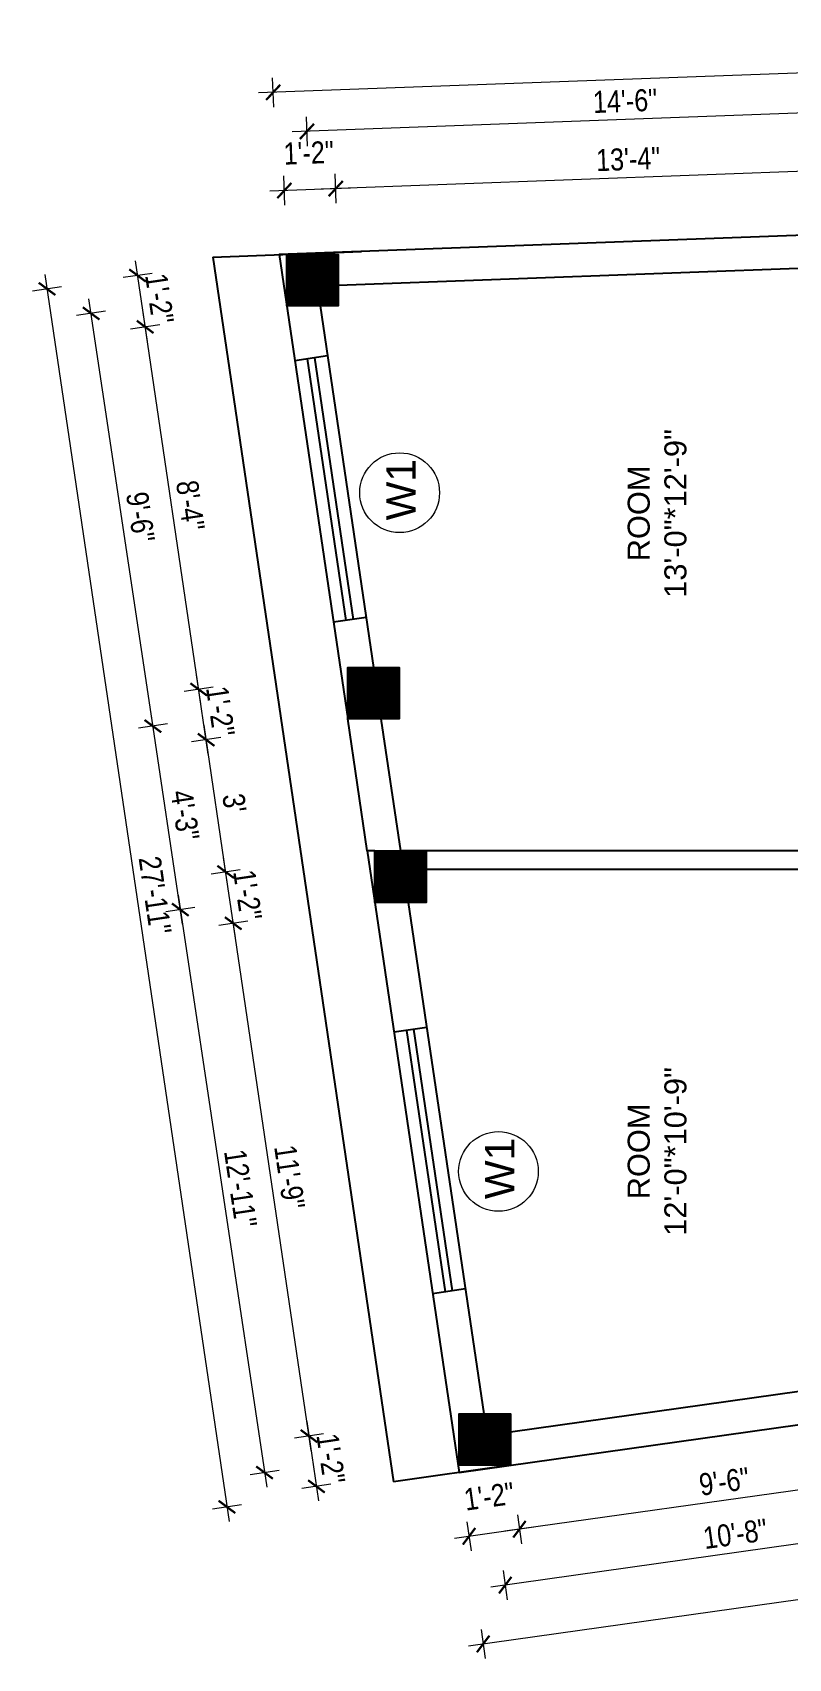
# Model space of a CAD drawing. Header units: inches. Extents: x -5142662 to -4941318, y -3361958 to -3160563.
# Drawn here: x -5004679.7 to -5004473.7, y -3262086.5 to -3261643.7 of the extents above; entities that cross this region are included whole.
import ezdxf

# ---------------------------------------------------------------- set-up
doc = ezdxf.new("R2010")
doc.units = ezdxf.units.IN
doc.header["$LTSCALE"] = 2
doc.header["$MEASUREMENT"] = 0
doc.header["$PDMODE"] = 34
doc.layers.get('0').update_dxf_attribs({"linetype": 'CONTINUOUS'})
doc.layers.get('DEFPOINTS').update_dxf_attribs({"color": 141, "linetype": 'CONTINUOUS'})
doc.layers.add('A-Hatch', color=7, linetype='CONTINUOUS')
for name, color, linetype, lineweight in [('Annotate-Lite.w', 177, 'CONTINUOUS', 9), ('DIM 1-100', 4, 'CONTINUOUS', 13), ('TEXT', 181, 'CONTINUOUS', 25)]:
    doc.layers.add(name, color=color, linetype=linetype, lineweight=lineweight)
doc.styles.add('arial.', font='arial.ttf')
doc.styles.add('gaurav', font='arial.ttf')
doc.styles.get("Standard").update_dxf_attribs({"font": 'ARIALN.TTF'})
doc.dimstyles.new('1 by 96', dxfattribs={"dimtxt": 6, "dimasz": 4, "dimexe": 4, "dimexo": 4, "dimgap": 2, "dimtad": 1, "dimdec": 0, "dimzin": 0, "dimdsep": 46, "dimlunit": 4, "dimtxsty": 'Standard', "dimblk": 'ARCHTICK', "dimcen": 0, "dimdle": 4, "dimadec": 0, "dimazin": 0, "dimtfac": 1, "dimtdec": 0, "dimtix": 1, "dimtofl": 0, "dimtmove": 1, "dimatfit": 3, "dimldrblk": 'ARCHTICK', "dimfxl": 4, "dimfxlon": 1, "dimtolj": 1, "dimtzin": 0, "dimlwd": -1, "dimlwe": -1, "dimarcsym": 0})

# ---------------------------------------------------------------- blocks, each defined once
blk = doc.blocks.new('_ArchTick')
at = {"color": 0, "linetype": 'ByBlock', "const_width": 0.15}
blk.add_lwpolyline([(-0.5, -0.5), (0.5, 0.5)], dxfattribs=at)
blk = doc.blocks.new('*D1374')
at = {"layer": 'DEFPOINTS', "color": 0, "ltscale": 0.5, "transparency": 16777216}
for p in [(-5004436.73, -3262016.08), (-5004549.47, -3262033.93), (-5004547.02, -3262051.33)]:
    blk.add_point(p, dxfattribs=at)
at = {"layer": 'DIM 1-100', "color": 0, "ltscale": 0.5, "transparency": 16777216}
for p, q in [((-5004430.05, -3262034.85), (-5004550.98, -3262051.89)), ((-5004434.56, -3262031.45), (-5004433.45, -3262039.37)), ((-5004547.58, -3262047.37), (-5004546.46, -3262055.29))]:
    blk.add_line(p, q, dxfattribs=at)
at = {"layer": 'DIM 1-100', "color": 0, "ltscale": 0.5, "transparency": 16777216, "xscale": 4, "yscale": 4, "zscale": 4}
for p, rotation in [((-5004434.01, -3262035.41), 8.018945568127648), ((-5004547.02, -3262051.33), 188.0189455681276)]:
    blk.add_blockref('_ArchTick', p, dxfattribs=dict(at, rotation=rotation))
at = {"layer": 'DIM 1-100', "color": 0, "ltscale": 0.5, "transparency": 16777216, "insert": (-5004491.22, -3262038.36), "char_height": 6, "attachment_point": 5, "rotation": 8.0189}
blk.add_mtext('\\A1;9\'-6"', dxfattribs=at)
blk = doc.blocks.new('*D1375')
at = {"layer": 'DEFPOINTS', "color": 0, "ltscale": 0.5, "transparency": 16777216}
for p in [(-5004563.47, -3262033.93), (-5004549.47, -3262033.93), (-5004560.75, -3262053.26)]:
    blk.add_point(p, dxfattribs=at)
at = {"layer": 'DIM 1-100', "color": 0, "ltscale": 0.5, "transparency": 16777216}
for p, q in [((-5004547.58, -3262047.37), (-5004546.46, -3262055.29)), ((-5004543.06, -3262050.77), (-5004564.71, -3262053.82)), ((-5004561.31, -3262049.3), (-5004560.19, -3262057.22))]:
    blk.add_line(p, q, dxfattribs=at)
at = {"layer": 'DIM 1-100', "color": 0, "ltscale": 0.5, "transparency": 16777216, "xscale": 4, "yscale": 4, "zscale": 4}
for p, rotation in [((-5004547.02, -3262051.33), 8.018945568127648), ((-5004560.75, -3262053.26), 188.0189455681276)]:
    blk.add_blockref('_ArchTick', p, dxfattribs=dict(at, rotation=rotation))
at = {"layer": 'DIM 1-100', "color": 0, "ltscale": 0.5, "transparency": 16777216, "insert": (-5004555.28, -3262042.37), "char_height": 6, "attachment_point": 5, "rotation": 8.0189}
blk.add_mtext('\\A1;1\'-2"', dxfattribs=at)
blk = doc.blocks.new('*D1380')
at = {"layer": 'DEFPOINTS', "color": 0, "ltscale": 0.5, "transparency": 16777216}
for p in [(-5004429.73, -3262009.08), (-5004556.47, -3262026.93), (-5004550.89, -3262066.56)]:
    blk.add_point(p, dxfattribs=at)
at = {"layer": 'DIM 1-100', "color": 0, "ltscale": 0.5, "transparency": 16777216}
for p, q in [((-5004420.19, -3262048.15), (-5004554.85, -3262067.12)), ((-5004424.71, -3262044.74), (-5004423.59, -3262052.67)), ((-5004551.45, -3262062.6), (-5004550.33, -3262070.52))]:
    blk.add_line(p, q, dxfattribs=at)
at = {"layer": 'DIM 1-100', "color": 0, "ltscale": 0.5, "transparency": 16777216, "xscale": 4, "yscale": 4, "zscale": 4}
for p, rotation in [((-5004424.15, -3262048.7), 8.018945568127648), ((-5004550.89, -3262066.56), 188.0189455681276)]:
    blk.add_blockref('_ArchTick', p, dxfattribs=dict(at, rotation=rotation))
at = {"layer": 'DIM 1-100', "color": 0, "ltscale": 0.5, "transparency": 16777216, "insert": (-5004488.23, -3262052.62), "char_height": 6, "attachment_point": 5, "rotation": 8.0189}
blk.add_mtext('\\A1;10\'-8"', dxfattribs=at)
blk = doc.blocks.new('*D1381')
at = {"layer": 'DEFPOINTS', "color": 0, "ltscale": 0.5, "transparency": 16777216}
for p in [(-5004279.23, -3261995.86), (-5004563.47, -3262035.9), (-5004272.65, -3262042.53)]:
    blk.add_point(p, dxfattribs=at)
at = {"layer": 'DIM 1-100', "color": 0, "ltscale": 0.5, "transparency": 16777216}
for p, q in [((-5004273.21, -3262038.57), (-5004272.1, -3262046.49)), ((-5004560.86, -3262083.13), (-5004268.69, -3262041.97)), ((-5004557.46, -3262078.62), (-5004556.34, -3262086.54))]:
    blk.add_line(p, q, dxfattribs=at)
at = {"layer": 'DIM 1-100', "color": 0, "ltscale": 0.5, "transparency": 16777216, "xscale": 4, "yscale": 4, "zscale": 4}
for p, rotation in [((-5004272.65, -3262042.53), 8.018945518877228), ((-5004556.9, -3262082.58), 188.0189455188773)]:
    blk.add_blockref('_ArchTick', p, dxfattribs=dict(at, rotation=rotation))
at = {"layer": 'DIM 1-100', "color": 0, "ltscale": 0.5, "transparency": 16777216, "insert": (-5004415.48, -3262057.54), "char_height": 6, "attachment_point": 5, "rotation": 8.0189}
blk.add_mtext('\\A1;23\'-11"', dxfattribs=at)
blk = doc.blocks.new('*D1388')
at = {"layer": 'DEFPOINTS', "color": 0, "ltscale": 0.5, "transparency": 16777216}
for p in [(-5004597.07, -3261686.22), (-5004436.73, -3261697.7), (-5004596.41, -3261704.18)]:
    blk.add_point(p, dxfattribs=at)
at = {"layer": 'DIM 1-100', "color": 0, "ltscale": 0.5, "transparency": 16777216}
for p, q in [((-5004437.22, -3261684.32), (-5004437.52, -3261676.33)), ((-5004433.37, -3261680.18), (-5004601.07, -3261686.37)), ((-5004596.93, -3261690.22), (-5004597.22, -3261682.23))]:
    blk.add_line(p, q, dxfattribs=at)
at = {"layer": 'DIM 1-100', "color": 0, "ltscale": 0.5, "transparency": 16777216, "xscale": 4, "yscale": 4, "zscale": 4}
for p, rotation in [((-5004437.37, -3261680.33), 2.114353603636792), ((-5004597.07, -3261686.22), 182.1143536036369)]:
    blk.add_blockref('_ArchTick', p, dxfattribs=dict(at, rotation=rotation))
at = {"layer": 'DIM 1-100', "color": 0, "ltscale": 0.5, "transparency": 16777216, "insert": (-5004517.41, -3261678.21), "char_height": 6, "attachment_point": 5, "rotation": 2.1144}
blk.add_mtext('\\A1;13\'-4"', dxfattribs=at)
blk = doc.blocks.new('*D1389')
at = {"layer": 'DEFPOINTS', "color": 0, "ltscale": 0.5, "transparency": 16777216}
for p in [(-5004611.06, -3261686.74), (-5004610.41, -3261704.18), (-5004596.41, -3261704.18)]:
    blk.add_point(p, dxfattribs=at)
at = {"layer": 'DIM 1-100', "color": 0, "ltscale": 0.5, "transparency": 16777216}
for p, q in [((-5004610.91, -3261690.74), (-5004611.2, -3261682.74)), ((-5004596.93, -3261690.22), (-5004597.22, -3261682.23)), ((-5004593.08, -3261686.07), (-5004615.05, -3261686.89))]:
    blk.add_line(p, q, dxfattribs=at)
at = {"layer": 'DIM 1-100', "color": 0, "ltscale": 0.5, "transparency": 16777216, "xscale": 4, "yscale": 4, "zscale": 4}
for p, rotation in [((-5004611.06, -3261686.74), 182.1143536036369), ((-5004597.07, -3261686.22), 2.114353603636792)]:
    blk.add_blockref('_ArchTick', p, dxfattribs=dict(at, rotation=rotation))
at = {"layer": 'DIM 1-100', "color": 0, "ltscale": 0.5, "transparency": 16777216, "insert": (-5004604.44, -3261676.46), "char_height": 6, "attachment_point": 5, "rotation": 2.1144}
blk.add_mtext('\\A1;1\'-2"', dxfattribs=at)
blk = doc.blocks.new('*D1391')
at = {"layer": 'DEFPOINTS', "color": 0, "ltscale": 0.5, "transparency": 16777216}
for p in [(-5004604.91, -3261670.64), (-5004429.73, -3261704.7), (-5004603.41, -3261711.18)]:
    blk.add_point(p, dxfattribs=at)
at = {"layer": 'DIM 1-100', "color": 0, "ltscale": 0.5, "transparency": 16777216}
for p, q in [((-5004431.08, -3261668.22), (-5004431.37, -3261660.23)), ((-5004427.23, -3261664.08), (-5004608.91, -3261670.79)), ((-5004604.76, -3261674.64), (-5004605.06, -3261666.64))]:
    blk.add_line(p, q, dxfattribs=at)
at = {"layer": 'DIM 1-100', "color": 0, "ltscale": 0.5, "transparency": 16777216, "xscale": 4, "yscale": 4, "zscale": 4}
for p, rotation in [((-5004431.22, -3261664.23), 2.114353603636792), ((-5004604.91, -3261670.64), 182.1143536036369)]:
    blk.add_blockref('_ArchTick', p, dxfattribs=dict(at, rotation=rotation))
at = {"layer": 'DIM 1-100', "color": 0, "ltscale": 0.5, "transparency": 16777216, "insert": (-5004518.25, -3261662.37), "char_height": 6, "attachment_point": 5, "rotation": 2.1144}
blk.add_mtext('\\A1;14\'-6"', dxfattribs=at)
blk = doc.blocks.new('*D1392')
at = {"layer": 'DEFPOINTS', "color": 0, "ltscale": 0.5, "transparency": 16777216}
for p in [(-5004614.11, -3261660.01), (-5004279.23, -3261691.88), (-5004612.48, -3261704.18)]:
    blk.add_point(p, dxfattribs=at)
at = {"layer": 'DIM 1-100', "color": 0, "ltscale": 0.5, "transparency": 16777216}
for p, q in [((-5004280.71, -3261651.7), (-5004281.01, -3261643.71)), ((-5004276.86, -3261647.56), (-5004618.11, -3261660.16)), ((-5004613.96, -3261664.01), (-5004614.26, -3261656.01))]:
    blk.add_line(p, q, dxfattribs=at)
at = {"layer": 'DIM 1-100', "color": 0, "ltscale": 0.5, "transparency": 16777216, "xscale": 4, "yscale": 4, "zscale": 4}
for p, rotation in [((-5004280.86, -3261647.71), 2.114353619881717), ((-5004614.11, -3261660.01), 182.1143536198817)]:
    blk.add_blockref('_ArchTick', p, dxfattribs=dict(at, rotation=rotation))
at = {"layer": 'DIM 1-100', "color": 0, "ltscale": 0.5, "transparency": 16777216, "insert": (-5004447.67, -3261648.8), "char_height": 6, "attachment_point": 5, "rotation": 2.1144}
blk.add_mtext('\\A1;27\'-9"', dxfattribs=at)
blk = doc.blocks.new('*D1393')
at = {"layer": 'DEFPOINTS', "color": 0, "ltscale": 0.5, "transparency": 16777216}
for p in [(-5004586.41, -3261880.62), (-5004624.99, -3261886.32), (-5004563.47, -3262019.93)]:
    blk.add_point(p, dxfattribs=at)
at = {"layer": 'DIM 1-100', "color": 0, "ltscale": 0.5, "transparency": 16777216}
for p, q in [((-5004603.77, -3262029.93), (-5004625.57, -3261882.37)), ((-5004621.03, -3261885.74), (-5004628.95, -3261886.91)), ((-5004600.4, -3262025.39), (-5004608.32, -3262026.56))]:
    blk.add_line(p, q, dxfattribs=at)
at = {"layer": 'DIM 1-100', "color": 0, "ltscale": 0.5, "transparency": 16777216, "xscale": 4, "yscale": 4, "zscale": 4}
for p, rotation in [((-5004624.99, -3261886.32), 98.40388067969525), ((-5004604.36, -3262025.97), 278.4038806796952)]:
    blk.add_blockref('_ArchTick', p, dxfattribs=dict(at, rotation=rotation))
at = {"layer": 'DIM 1-100', "color": 0, "ltscale": 0.5, "transparency": 16777216, "insert": (-5004609.67, -3261955.41), "char_height": 6, "attachment_point": 5, "rotation": 278.4039}
blk.add_mtext('\\A1;11\'-9"', dxfattribs=at)
blk = doc.blocks.new('*D1394')
at = {"layer": 'DEFPOINTS', "color": 0, "ltscale": 0.5, "transparency": 16777216}
for p in [(-5004588.48, -3261866.62), (-5004627.06, -3261872.32), (-5004586.41, -3261880.62)]:
    blk.add_point(p, dxfattribs=at)
at = {"layer": 'DIM 1-100', "color": 0, "ltscale": 0.5, "transparency": 16777216}
for p, q in [((-5004624.41, -3261890.28), (-5004627.64, -3261868.37)), ((-5004623.1, -3261871.74), (-5004631.02, -3261872.91)), ((-5004621.03, -3261885.74), (-5004628.95, -3261886.91))]:
    blk.add_line(p, q, dxfattribs=at)
at = {"layer": 'DIM 1-100', "color": 0, "ltscale": 0.5, "transparency": 16777216, "xscale": 4, "yscale": 4, "zscale": 4}
for p, rotation in [((-5004627.06, -3261872.32), 98.40388067969525), ((-5004624.99, -3261886.32), 278.4038806796952)]:
    blk.add_blockref('_ArchTick', p, dxfattribs=dict(at, rotation=rotation))
at = {"layer": 'DIM 1-100', "color": 0, "ltscale": 0.5, "transparency": 16777216, "insert": (-5004621.07, -3261878.59), "char_height": 6, "attachment_point": 5, "rotation": 278.4039}
blk.add_mtext('\\A1;1\'-2"', dxfattribs=at)
blk = doc.blocks.new('*D1395')
at = {"layer": 'DEFPOINTS', "color": 0, "ltscale": 0.5, "transparency": 16777216}
for p in [(-5004593.8, -3261830.62), (-5004632.38, -3261836.32), (-5004588.48, -3261866.62)]:
    blk.add_point(p, dxfattribs=at)
at = {"layer": 'DIM 1-100', "color": 0, "ltscale": 0.5, "transparency": 16777216}
for p, q in [((-5004628.42, -3261835.74), (-5004636.33, -3261836.91)), ((-5004626.47, -3261876.28), (-5004632.96, -3261832.37)), ((-5004623.1, -3261871.74), (-5004631.02, -3261872.91))]:
    blk.add_line(p, q, dxfattribs=at)
at = {"layer": 'DIM 1-100', "color": 0, "ltscale": 0.5, "transparency": 16777216, "xscale": 4, "yscale": 4, "zscale": 4}
for p, rotation in [((-5004632.38, -3261836.32), 98.40388067969525), ((-5004627.06, -3261872.32), 278.4038806796952)]:
    blk.add_blockref('_ArchTick', p, dxfattribs=dict(at, rotation=rotation))
at = {"layer": 'DIM 1-100', "color": 0, "ltscale": 0.5, "transparency": 16777216, "insert": (-5004624.71, -3261853.58), "char_height": 6, "attachment_point": 5, "rotation": 278.4039}
blk.add_mtext("\\A1;3'", dxfattribs=at)
blk = doc.blocks.new('*D1396')
at = {"layer": 'DEFPOINTS', "color": 0, "ltscale": 0.5, "transparency": 16777216}
for p in [(-5004593.8, -3261816.62), (-5004634.4, -3261822.62), (-5004593.8, -3261830.62)]:
    blk.add_point(p, dxfattribs=at)
at = {"layer": 'DIM 1-100', "color": 0, "ltscale": 0.5, "transparency": 16777216}
for p, q in [((-5004630.44, -3261822.04), (-5004638.36, -3261823.21)), ((-5004631.79, -3261840.28), (-5004634.99, -3261818.67)), ((-5004628.42, -3261835.74), (-5004636.33, -3261836.91))]:
    blk.add_line(p, q, dxfattribs=at)
at = {"layer": 'DIM 1-100', "color": 0, "ltscale": 0.5, "transparency": 16777216, "xscale": 4, "yscale": 4, "zscale": 4}
for p, rotation in [((-5004634.4, -3261822.62), 98.40388067969525), ((-5004632.38, -3261836.32), 278.4038806796952)]:
    blk.add_blockref('_ArchTick', p, dxfattribs=dict(at, rotation=rotation))
at = {"layer": 'DIM 1-100', "color": 0, "ltscale": 0.5, "transparency": 16777216, "insert": (-5004628.46, -3261828.56), "char_height": 6, "attachment_point": 5, "rotation": 278.4039}
blk.add_mtext('\\A1;1\'-2"', dxfattribs=at)
blk = doc.blocks.new('*D1397')
at = {"layer": 'DEFPOINTS', "color": 0, "ltscale": 0.5, "transparency": 16777216}
for p in [(-5004610.41, -3261718.18), (-5004648.99, -3261723.88), (-5004593.8, -3261816.62)]:
    blk.add_point(p, dxfattribs=at)
at = {"layer": 'DIM 1-100', "color": 0, "ltscale": 0.5, "transparency": 16777216}
for p, q in [((-5004633.82, -3261826.58), (-5004649.57, -3261719.93)), ((-5004645.03, -3261723.3), (-5004652.95, -3261724.47)), ((-5004630.44, -3261822.04), (-5004638.36, -3261823.21))]:
    blk.add_line(p, q, dxfattribs=at)
at = {"layer": 'DIM 1-100', "color": 0, "ltscale": 0.5, "transparency": 16777216, "xscale": 4, "yscale": 4, "zscale": 4}
for p, rotation in [((-5004648.99, -3261723.88), 98.40388067969525), ((-5004634.4, -3261822.62), 278.4038806796952)]:
    blk.add_blockref('_ArchTick', p, dxfattribs=dict(at, rotation=rotation))
at = {"layer": 'DIM 1-100', "color": 0, "ltscale": 0.5, "transparency": 16777216, "insert": (-5004636.69, -3261772.51), "char_height": 6, "attachment_point": 5, "rotation": 278.4039}
blk.add_mtext('\\A1;8\'-4"', dxfattribs=at)
blk = doc.blocks.new('*D1398')
at = {"layer": 'DEFPOINTS', "color": 0, "ltscale": 0.5, "transparency": 16777216}
for p in [(-5004612.48, -3261704.18), (-5004651.06, -3261709.88), (-5004610.41, -3261718.18)]:
    blk.add_point(p, dxfattribs=at)
at = {"layer": 'DIM 1-100', "color": 0, "ltscale": 0.5, "transparency": 16777216}
for p, q in [((-5004648.4, -3261727.84), (-5004651.64, -3261705.93)), ((-5004647.1, -3261709.3), (-5004655.01, -3261710.47)), ((-5004645.03, -3261723.3), (-5004652.95, -3261724.47))]:
    blk.add_line(p, q, dxfattribs=at)
at = {"layer": 'DIM 1-100', "color": 0, "ltscale": 0.5, "transparency": 16777216, "xscale": 4, "yscale": 4, "zscale": 4}
for p, rotation in [((-5004651.06, -3261709.88), 98.40388067969525), ((-5004648.99, -3261723.88), 278.4038806796952)]:
    blk.add_blockref('_ArchTick', p, dxfattribs=dict(at, rotation=rotation))
at = {"layer": 'DIM 1-100', "color": 0, "ltscale": 0.5, "transparency": 16777216, "insert": (-5004645.06, -3261716.15), "char_height": 6, "attachment_point": 5, "rotation": 278.4039}
blk.add_mtext('\\A1;1\'-2"', dxfattribs=at)
blk = doc.blocks.new('*D1399')
at = {"layer": 'DEFPOINTS', "color": 0, "ltscale": 0.5, "transparency": 16777216}
for p in [(-5004563.47, -3262019.93), (-5004563.47, -3262033.93), (-5004602.33, -3262039.67)]:
    blk.add_point(p, dxfattribs=at)
at = {"layer": 'DIM 1-100', "color": 0, "ltscale": 0.5, "transparency": 16777216}
for p, q in [((-5004604.94, -3262022.02), (-5004601.75, -3262043.63)), ((-5004600.4, -3262025.39), (-5004608.32, -3262026.56)), ((-5004598.38, -3262039.09), (-5004606.29, -3262040.26))]:
    blk.add_line(p, q, dxfattribs=at)
at = {"layer": 'DIM 1-100', "color": 0, "ltscale": 0.5, "transparency": 16777216, "xscale": 4, "yscale": 4, "zscale": 4}
for p, rotation in [((-5004604.36, -3262025.97), 98.40388067969525), ((-5004602.33, -3262039.67), 278.4038806796952)]:
    blk.add_blockref('_ArchTick', p, dxfattribs=dict(at, rotation=rotation))
at = {"layer": 'DIM 1-100', "color": 0, "ltscale": 0.5, "transparency": 16777216, "insert": (-5004598.39, -3262032.09), "char_height": 6, "attachment_point": 5, "rotation": 278.4039}
blk.add_mtext('\\A1;1\'-2"', dxfattribs=at)
blk = doc.blocks.new('*D1400')
at = {"layer": 'DEFPOINTS', "color": 0, "ltscale": 0.5, "transparency": 16777216}
for p in [(-5004579.41, -3261873.62), (-5004556.47, -3262026.93), (-5004616.47, -3262035.91)]:
    blk.add_point(p, dxfattribs=at)
at = {"layer": 'DIM 1-100', "color": 0, "ltscale": 0.5, "transparency": 16777216}
for p, q in [((-5004640.01, -3261878.65), (-5004615.88, -3262039.87)), ((-5004635.46, -3261882.01), (-5004643.37, -3261883.2)), ((-5004612.52, -3262035.32), (-5004620.43, -3262036.5))]:
    blk.add_line(p, q, dxfattribs=at)
at = {"layer": 'DIM 1-100', "color": 0, "ltscale": 0.5, "transparency": 16777216, "xscale": 4, "yscale": 4, "zscale": 4}
for p, rotation in [((-5004639.41, -3261882.6), 98.51042308616208), ((-5004616.47, -3262035.91), 278.5104230861621)]:
    blk.add_blockref('_ArchTick', p, dxfattribs=dict(at, rotation=rotation))
at = {"layer": 'DIM 1-100', "color": 0, "ltscale": 0.5, "transparency": 16777216, "insert": (-5004622.99, -3261958.51), "char_height": 6, "attachment_point": 5, "rotation": 278.5104}
blk.add_mtext('\\A1;12\'-11"', dxfattribs=at)
blk = doc.blocks.new('*D1401')
at = {"layer": 'DEFPOINTS', "color": 0, "ltscale": 0.5, "transparency": 16777216}
for p in [(-5004586.8, -3261823.62), (-5004646.89, -3261832.62), (-5004579.41, -3261873.62)]:
    blk.add_point(p, dxfattribs=at)
at = {"layer": 'DIM 1-100', "color": 0, "ltscale": 0.5, "transparency": 16777216}
for p, q in [((-5004638.82, -3261886.56), (-5004647.49, -3261828.66)), ((-5004642.94, -3261832.03), (-5004650.85, -3261833.21)), ((-5004635.46, -3261882.01), (-5004643.37, -3261883.2))]:
    blk.add_line(p, q, dxfattribs=at)
at = {"layer": 'DIM 1-100', "color": 0, "ltscale": 0.5, "transparency": 16777216, "xscale": 4, "yscale": 4, "zscale": 4}
for p, rotation in [((-5004646.89, -3261832.62), 98.51042310384872), ((-5004639.41, -3261882.6), 278.5104231038487)]:
    blk.add_blockref('_ArchTick', p, dxfattribs=dict(at, rotation=rotation))
at = {"layer": 'DIM 1-100', "color": 0, "ltscale": 0.5, "transparency": 16777216, "insert": (-5004638.15, -3261856.86), "char_height": 6, "attachment_point": 5, "rotation": 278.5104}
blk.add_mtext('\\A1;4\'-3"', dxfattribs=at)
blk = doc.blocks.new('*D1402')
at = {"layer": 'DEFPOINTS', "color": 0, "ltscale": 0.5, "transparency": 16777216}
for p in [(-5004603.41, -3261711.18), (-5004663.71, -3261720.21), (-5004586.8, -3261823.62)]:
    blk.add_point(p, dxfattribs=at)
at = {"layer": 'DIM 1-100', "color": 0, "ltscale": 0.5, "transparency": 16777216}
for p, q in [((-5004646.3, -3261836.57), (-5004664.31, -3261716.25)), ((-5004659.76, -3261719.62), (-5004667.67, -3261720.8)), ((-5004642.94, -3261832.03), (-5004650.85, -3261833.21))]:
    blk.add_line(p, q, dxfattribs=at)
at = {"layer": 'DIM 1-100', "color": 0, "ltscale": 0.5, "transparency": 16777216, "xscale": 4, "yscale": 4, "zscale": 4}
for p, rotation in [((-5004663.71, -3261720.21), 98.51042310384872), ((-5004646.89, -3261832.62), 278.5104231038487)]:
    blk.add_blockref('_ArchTick', p, dxfattribs=dict(at, rotation=rotation))
at = {"layer": 'DIM 1-100', "color": 0, "ltscale": 0.5, "transparency": 16777216, "insert": (-5004650.3, -3261775.66), "char_height": 6, "attachment_point": 5, "rotation": 278.5104}
blk.add_mtext('\\A1;9\'-6"', dxfattribs=at)
blk = doc.blocks.new('*D1403')
at = {"layer": 'DEFPOINTS', "color": 0, "ltscale": 0.5, "transparency": 16777216}
for p in [(-5004612.48, -3261704.18), (-5004563.47, -3262035.9), (-5004626.72, -3262045.25)]:
    blk.add_point(p, dxfattribs=at)
at = {"layer": 'DIM 1-100', "color": 0, "ltscale": 0.5, "transparency": 16777216}
for p, q in [((-5004676.31, -3261709.57), (-5004626.14, -3262049.21)), ((-5004671.77, -3261712.94), (-5004679.69, -3261714.11)), ((-5004622.76, -3262044.66), (-5004630.68, -3262045.83))]:
    blk.add_line(p, q, dxfattribs=at)
at = {"layer": 'DIM 1-100', "color": 0, "ltscale": 0.5, "transparency": 16777216, "xscale": 4, "yscale": 4, "zscale": 4}
for p, rotation in [((-5004675.73, -3261713.53), 98.40388065599801), ((-5004626.72, -3262045.25), 278.403880655998)]:
    blk.add_blockref('_ArchTick', p, dxfattribs=dict(at, rotation=rotation))
at = {"layer": 'DIM 1-100', "color": 0, "ltscale": 0.5, "transparency": 16777216, "insert": (-5004646.27, -3261878.66), "char_height": 6, "attachment_point": 5, "rotation": 278.4039}
blk.add_mtext('\\A1;27\'-11"', dxfattribs=at)

msp = doc.modelspace()

# ---------------------------------------------------------------- hatches: boundary and pattern name
at = {"layer": 'A-Hatch', "ltscale": 0.5}
h = msp.add_hatch(dxfattribs=at)
h.set_pattern_fill('ANSI31', color=256, angle=90)
h.set_pattern_definition([(135, (-8263015.88244, 1829714.52942), (-0.0883883476483, -0.0883883476483), [])])
h.paths.add_polyline_path([(-5004610.41, -3261704.18), (-5004610.41, -3261718.18), (-5004596.41, -3261718.18), (-5004596.41, -3261704.18)])
h = msp.add_hatch(dxfattribs=at)
h.set_pattern_fill('ANSI31', color=256, angle=90)
h.set_pattern_definition([(135, (-8262999.27081, 1829602.08839), (-0.0883883476483, -0.0883883476483), [])])
h.paths.add_polyline_path([(-5004593.8, -3261816.62), (-5004593.8, -3261830.62), (-5004579.8, -3261830.62), (-5004579.8, -3261816.62)])
h = msp.add_hatch(dxfattribs=at)
h.set_pattern_fill('ANSI31', color=256, angle=90)
h.set_pattern_definition([(135, (-8262991.88399, 1829552.08839), (-0.0883883476483, -0.0883883476483), [])])
h.paths.add_polyline_path([(-5004586.41, -3261866.62), (-5004586.41, -3261880.62), (-5004572.41, -3261880.62), (-5004572.41, -3261866.62)])
h = msp.add_hatch(dxfattribs=at)
h.set_pattern_fill('ANSI31', color=256, angle=90)
h.set_pattern_definition([(135, (-8262968.94359, 1829398.78139), (-0.0883883476483, -0.0883883476483), [])])
h.paths.add_polyline_path([(-5004563.47, -3262019.93), (-5004563.47, -3262033.93), (-5004549.47, -3262033.93), (-5004549.47, -3262019.93)])

# ---------------------------------------------------------------- linework, layer by layer
at = {"ltscale": 0.5}
for p, q in [((-5004630.58, -3261704.85), (-5004590.07, -3261703.36)), ((-5004630.58, -3261704.85), (-5004581.3, -3262038.42)), ((-5004436.73, -3261706.7), (-5004596.41, -3261712.6)), ((-5004601.31, -3261718.18), (-5004586.77, -3261816.62)), ((-5004599.3, -3261731.79), (-5004608.21, -3261733.11)), ((-5004594.22, -3261803.82), (-5004604.74, -3261732.59)), ((-5004592.24, -3261803.53), (-5004602.77, -3261732.3)), ((-5004588.78, -3261803.02), (-5004597.68, -3261804.33)), ((-5004588.48, -3261866.62), (-5004593.8, -3261830.62)), ((-5004579.38, -3261866.62), (-5004584.7, -3261830.62)), ((-5004586.41, -3261866.62), (-5004588.48, -3261866.62)), ((-5004432.23, -3261866.62), (-5004579.19, -3261866.62)), ((-5004436.73, -3261871.62), (-5004572.41, -3261871.62)), ((-5004577.32, -3261880.62), (-5004556.73, -3262019.93)), ((-5004572.29, -3261914.66), (-5004581.19, -3261915.98)), ((-5004567.2, -3261986.7), (-5004577.73, -3261915.47)), ((-5004565.23, -3261986.4), (-5004575.75, -3261915.18)), ((-5004561.76, -3261985.89), (-5004570.67, -3261987.21)), ((-5004549.47, -3262024.84), (-5004436.73, -3262008.96)), ((-5004549.47, -3262033.93), (-5004581.3, -3262038.42))]:
    msp.add_line(p, q, dxfattribs=at)
for points in [[(-5004279.23, -3261830.62), (-5004279.23, -3261691.88), (-5004612.48, -3261704.18), (-5004593.8, -3261830.62)], [(-5004588.48, -3261866.62), (-5004563.47, -3262035.9), (-5004279.23, -3261995.86), (-5004279.23, -3261981.86)]]:
    msp.add_lwpolyline(points, dxfattribs=at)
for points in [[(-5004610.41, -3261718.18), (-5004610.41, -3261704.18), (-5004596.41, -3261704.18), (-5004596.41, -3261718.18)], [(-5004593.8, -3261830.62), (-5004593.8, -3261816.62), (-5004579.8, -3261816.62), (-5004579.8, -3261830.62)], [(-5004586.41, -3261880.62), (-5004586.41, -3261866.62), (-5004572.41, -3261866.62), (-5004572.41, -3261880.62)], [(-5004563.47, -3262033.93), (-5004563.47, -3262019.93), (-5004549.47, -3262019.93), (-5004549.47, -3262033.93)]]:
    msp.add_lwpolyline(points, close=True, dxfattribs=at)
at = {"layer": 'Annotate-Lite.w', "ltscale": 0.005}
for centre in [(-5004579.66, -3261769.04), (-5004552.74, -3261953.89)]:
    msp.add_circle(centre, 10.86, dxfattribs=at)

# ---------------------------------------------------------------- texts
at = {"layer": 'Annotate-Lite.w', "ltscale": 0.005, "char_height": 8, "attachment_point": 1, "rotation": 90, "style": 'gaurav'}
for insert in [(-5004583.31, -3261776.58), (-5004556.39, -3261961.43)]:
    msp.add_mtext_dynamic_manual_height_columns('W1', width=8, gutter_width=100, heights=[0], dxfattribs=dict(at, insert=insert))
at = {"layer": 'TEXT', "lineweight": -2, "char_height": 6, "attachment_point": 5, "rotation": 90, "style": 'arial.'}
for s, insert in [('ROOM\\P13\'-0"*12\'-9"', (-5004509.49, -3261774.68)), ('ROOM\\P12\'-0"*10\'-9"', (-5004509.49, -3261948.44))]:
    msp.add_mtext_dynamic_manual_height_columns(s, width=45.7314, gutter_width=30, heights=[0], dxfattribs=dict(at, insert=insert))

# ---------------------------------------------------------------- dimensions: what is measured, and where the dimension line sits
at = {"layer": 'DIM 1-100', "ltscale": 0.5}
for p1, p2, distance, picture, middle in [((-5004279.23, -3261691.88), (-5004612.48, -3261704.18), -44.21, '*D1392', (-5004447.67, -3261648.8)), ((-5004612.48, -3261704.18), (-5004563.47, -3262035.9), -63.94, '*D1403', (-5004646.27, -3261878.66)), ((-5004579.41, -3261873.62), (-5004556.47, -3262026.93), -60.67, '*D1400', (-5004622.99, -3261958.51)), ((-5004563.47, -3262035.9), (-5004279.23, -3261995.86), -47.13, '*D1381', (-5004415.48, -3262057.54))]:
    dim = msp.add_aligned_dim(p1=p1, p2=p2, distance=distance, dimstyle='1 by 96', dxfattribs=at)
    dim.commit()
    dim.dimension.update_dxf_attribs({"geometry": picture, "text_midpoint": middle})
for base, p1, p2, angle, picture, middle in [((-5004604.91, -3261670.64), (-5004429.73, -3261704.7), (-5004603.41, -3261711.18), 2.1144, '*D1391', (-5004518.25, -3261662.37)), ((-5004597.07, -3261686.22), (-5004436.73, -3261697.7), (-5004596.41, -3261704.18), 2.1144, '*D1388', (-5004517.41, -3261678.21)), ((-5004663.71, -3261720.21), (-5004586.8, -3261823.62), (-5004603.41, -3261711.18), 98.5104, '*D1402', (-5004650.3, -3261775.66)), ((-5004648.99, -3261723.88), (-5004593.8, -3261816.62), (-5004610.41, -3261718.18), 278.4039, '*D1397', (-5004636.69, -3261772.51)), ((-5004646.89, -3261832.62), (-5004579.41, -3261873.62), (-5004586.8, -3261823.62), 98.5104, '*D1401', (-5004638.15, -3261856.86)), ((-5004632.38, -3261836.32), (-5004588.48, -3261866.62), (-5004593.8, -3261830.62), 278.4039, '*D1395', (-5004624.71, -3261853.58)), ((-5004624.99, -3261886.32), (-5004563.47, -3262019.93), (-5004586.41, -3261880.62), 278.4039, '*D1393', (-5004609.67, -3261955.41)), ((-5004550.89, -3262066.56), (-5004429.73, -3262009.08), (-5004556.47, -3262026.93), 8.0189, '*D1380', (-5004488.23, -3262052.62)), ((-5004547.02, -3262051.33), (-5004436.73, -3262016.08), (-5004549.47, -3262033.93), 8.0189, '*D1374', (-5004491.22, -3262038.36))]:
    dim = msp.add_linear_dim(base=base, p1=p1, p2=p2, angle=angle, dimstyle='1 by 96', dxfattribs=at)
    dim.commit()
    dim.dimension.update_dxf_attribs({"geometry": picture, "text_midpoint": middle})
for base, p1, p2, angle, picture, middle in [((-5004611.06, -3261686.74), (-5004596.41, -3261704.18), (-5004610.41, -3261704.18), 2.1144, '*D1389', (-5004604.25, -3261681.47)), ((-5004651.06, -3261709.88), (-5004610.41, -3261718.18), (-5004612.48, -3261704.18), 278.4039, '*D1398', (-5004650.02, -3261716.88)), ((-5004634.4, -3261822.62), (-5004593.8, -3261830.62), (-5004593.8, -3261816.62), 278.4039, '*D1396', (-5004633.42, -3261829.29)), ((-5004627.06, -3261872.32), (-5004586.41, -3261880.62), (-5004588.48, -3261866.62), 278.4039, '*D1394', (-5004626.02, -3261879.32)), ((-5004602.33, -3262039.67), (-5004563.47, -3262019.93), (-5004563.47, -3262033.93), 278.4039, '*D1399', (-5004603.35, -3262032.82)), ((-5004560.75, -3262053.26), (-5004549.47, -3262033.93), (-5004563.47, -3262033.93), 8.0189, '*D1375', (-5004554.58, -3262047.33))]:
    dim = msp.add_linear_dim(base=base, p1=p1, p2=p2, angle=angle, dimstyle='1 by 96', dxfattribs=at)
    dim.commit()
    dim.dimension.update_dxf_attribs({"geometry": picture, "text_midpoint": middle, "dimtype": 160})

doc.saveas('drawing.dxf')
